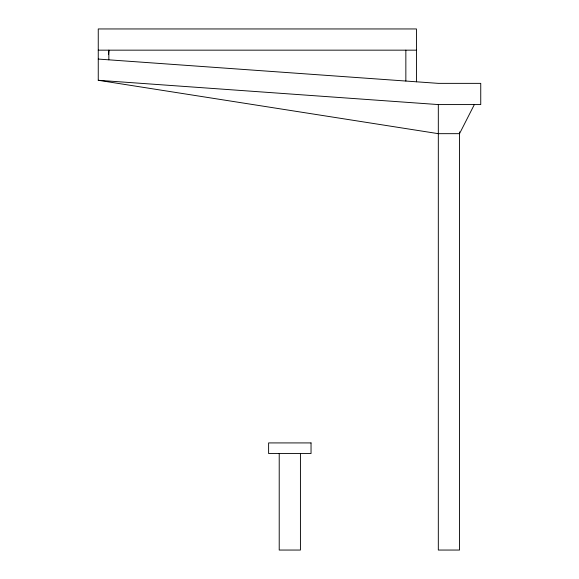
<?xml version="1.0" encoding="UTF-8"?>
<svg xmlns="http://www.w3.org/2000/svg" width="579" height="579" viewBox="0 0 579 579"><rect width="100%" height="100%" fill="white"/><g stroke="black" fill="none" stroke-linecap="round" stroke-linejoin="round"><path stroke-width="0.87" d="M108.555 54.535L108.866 50.163L108.838 59.825M474.346 104.575L459.531 133.669L438.317 133.669L98.256 80.286L98.256 28.95L416.453 28.95L416.453 81.798M98.256 50.163L416.453 50.163M98.256 80.286L438.317 104.575L480.744 104.575L480.744 83.362L438.317 83.362L98.256 59.072M459.531 131.903L459.531 550.05L438.317 550.05L438.317 104.575M405.85 50.163L405.85 81.046M300.429 453.531L300.429 550.05L279.216 550.05L279.216 453.531M311.039 442.921L268.613 442.921L268.613 453.531L311.039 453.531L311.039 442.921"/></g></svg>
